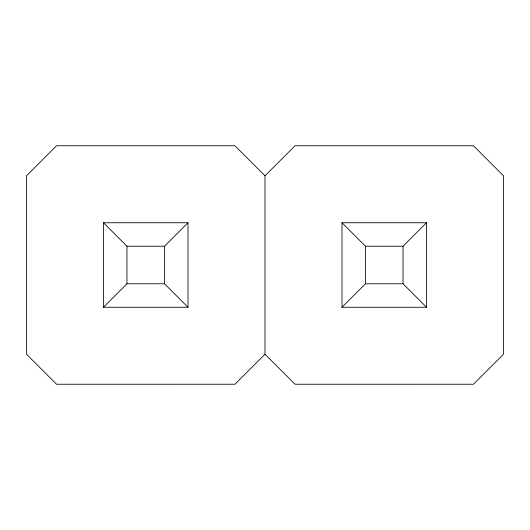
<?xml version="1.0" encoding="UTF-8"?>
<svg xmlns="http://www.w3.org/2000/svg" width="530" height="530" viewBox="0 0 530 530"><rect width="100%" height="100%" fill="white"/><g stroke="black" fill="none" stroke-linecap="round" stroke-linejoin="round"><path stroke-width="0.79" d="M103.496 307.254L126.968 283.782L164.532 283.782L188.004 307.254L188.004 222.746L103.496 222.746L103.496 307.254L188.004 307.254M103.496 222.746L126.968 246.225L164.532 246.225L188.004 222.746M265 175.801L295.044 145.75L473.456 145.75L503.5 175.801L503.5 354.206L473.456 384.237L295.044 384.25L265 354.206L265 175.801L234.956 145.75L56.544 145.75L26.5 175.801L26.5 354.206L56.544 384.25L234.956 384.237L265 354.206M341.996 307.254L365.468 283.782L403.032 283.782L426.504 307.254L341.996 307.254L341.996 222.746L426.504 222.746L426.504 307.254M341.996 222.746L365.468 246.225L403.032 246.225L426.504 222.746M403.032 246.225L403.032 283.782M365.468 246.225L365.468 283.782M164.532 246.225L164.532 283.782M126.968 246.225L126.968 283.782"/></g></svg>
